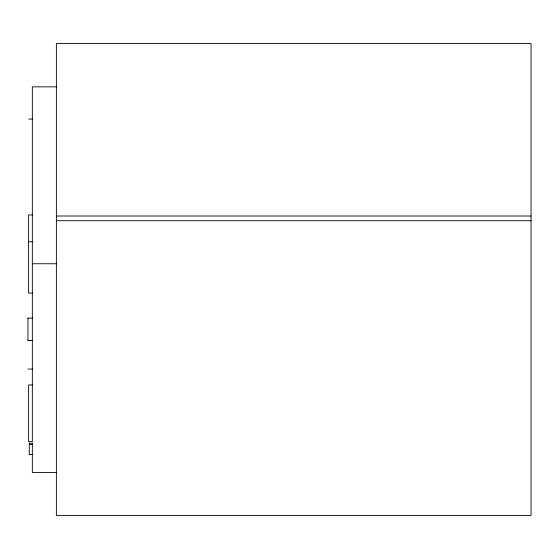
<?xml version="1.0" encoding="UTF-8"?>
<svg xmlns="http://www.w3.org/2000/svg" width="559" height="559" viewBox="0 0 559 559"><rect width="100%" height="100%" fill="white"/><g stroke="black" fill="none" stroke-linecap="round" stroke-linejoin="round"><path stroke-width="0.84" d="M56.382 86.855L32.338 86.855L32.338 441.435L28.621 441.435L28.621 384.934L32.338 384.934M28.621 119.06L32.338 119.06M32.338 214.97L28.621 214.97L28.621 293.063L32.338 293.063M531.05 220.735L56.382 220.735L56.382 515.454L531.05 515.454L531.05 43.546L56.382 43.546L56.382 216.005L531.05 216.005M28.621 241.767L32.338 241.767M32.338 263.75L56.382 263.75M27.95 318.183L32.338 318.092M27.95 340.403L32.338 340.403M32.338 340.494L27.95 340.494L27.95 318.092M27.95 369.052L32.338 369.052M29.257 443.196L32.338 443.196M29.257 444.538L32.338 444.538M29.257 454.565L32.338 454.565M56.382 472.558L32.338 472.558L32.338 443.007M56.382 220.735L56.389 221.238L56.382 216.005M29.257 443.007L29.257 454.753"/></g></svg>
